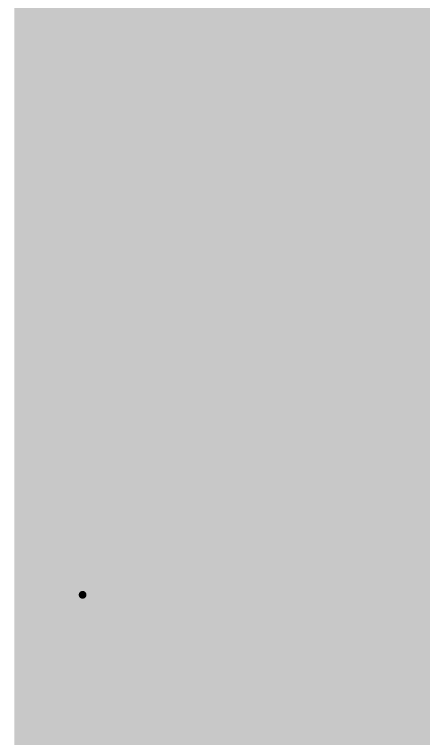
# Model space of a CAD drawing. Header units: millimetres. Extents: x 9.6 to 105, y 7.6 to 66.9.
# Drawn here: x 9.677 to 12.319, y 12.915 to 17.589 of the extents above; entities that cross this region are included whole.
import ezdxf

# ---------------------------------------------------------------- set-up
doc = ezdxf.new("R2010")
doc.units = ezdxf.units.MM
for name, color, linetype in [('BottomLayer', 5, 'Continuous'), ('KeepOutLayer', 6, 'Continuous'), ('Mechanical13', 56, 'Continuous'), ('Mechanical15', 56, 'Continuous'), ('TopLayer', 1, 'Continuous'), ('TopOverlay', 2, 'Continuous')]:
    doc.layers.add(name, color=color, linetype=linetype)

msp = doc.modelspace()

# ---------------------------------------------------------------- hatches: boundary and pattern name
at = {"layer": 'BottomLayer'}
msp.add_hatch(color=5, dxfattribs=at).paths.add_polyline_path([(10.2868, 10.414), (18.669, 10.414), (18.669, 61.9242), (10.2868, 61.9242)])
at = {"layer": 'TopLayer'}
msp.add_hatch(color=1, dxfattribs=at).paths.add_polyline_path([(9.779, 11.049), (19.939, 11.049), (19.939, 35.814), (9.779, 35.814)])

# ---------------------------------------------------------------- linework, layer by layer
at = {"layer": 'KeepOutLayer', "const_width": 0.2}
msp.add_lwpolyline([(9.777, 11.942), (9.777, 63.242)], dxfattribs=at)
at = {"layer": 'Mechanical13', "const_width": 0.1}
for points in [[(10.217, 14.963), (10.217, 27.963)], [(10.217, 14.963), (33.217, 14.963)]]:
    msp.add_lwpolyline(points, dxfattribs=at)
at = {"layer": 'Mechanical13', "const_width": 0.05}
msp.add_lwpolyline([(10.192, 14.963, 1), (10.242, 14.963, 1)], format="xyb", close=True, dxfattribs=at)
msp.add_lwpolyline([(10.192, 14.963, 1), (10.242, 14.963, 1)], format="xyb", close=True, dxfattribs=at)
at = {"layer": 'Mechanical15', "const_width": 0.05}
for points in [[(10.117, 13.843), (10.117, 29.083)], [(10.117, 13.843), (34.362, 13.843)]]:
    msp.add_lwpolyline(points, dxfattribs=at)
at = {"layer": 'Mechanical15', "const_width": 0.025}
msp.add_lwpolyline([(10.1045, 13.843, 1), (10.1295, 13.843, 1)], format="xyb", close=True, dxfattribs=at)
msp.add_lwpolyline([(10.1045, 13.843, 1), (10.1295, 13.843, 1)], format="xyb", close=True, dxfattribs=at)
at = {"layer": 'TopOverlay', "const_width": 0.2}
for points in [[(10.217, 14.963), (10.217, 27.963)], [(10.217, 14.963), (20.017, 14.963)]]:
    msp.add_lwpolyline(points, dxfattribs=at)
at = {"layer": 'TopOverlay', "const_width": 0.1}
msp.add_lwpolyline([(10.167, 14.963, 1), (10.267, 14.963, 1)], format="xyb", close=True, dxfattribs=at)
msp.add_lwpolyline([(10.167, 14.963, 1), (10.267, 14.963, 1)], format="xyb", close=True, dxfattribs=at)

doc.saveas('drawing.dxf')
